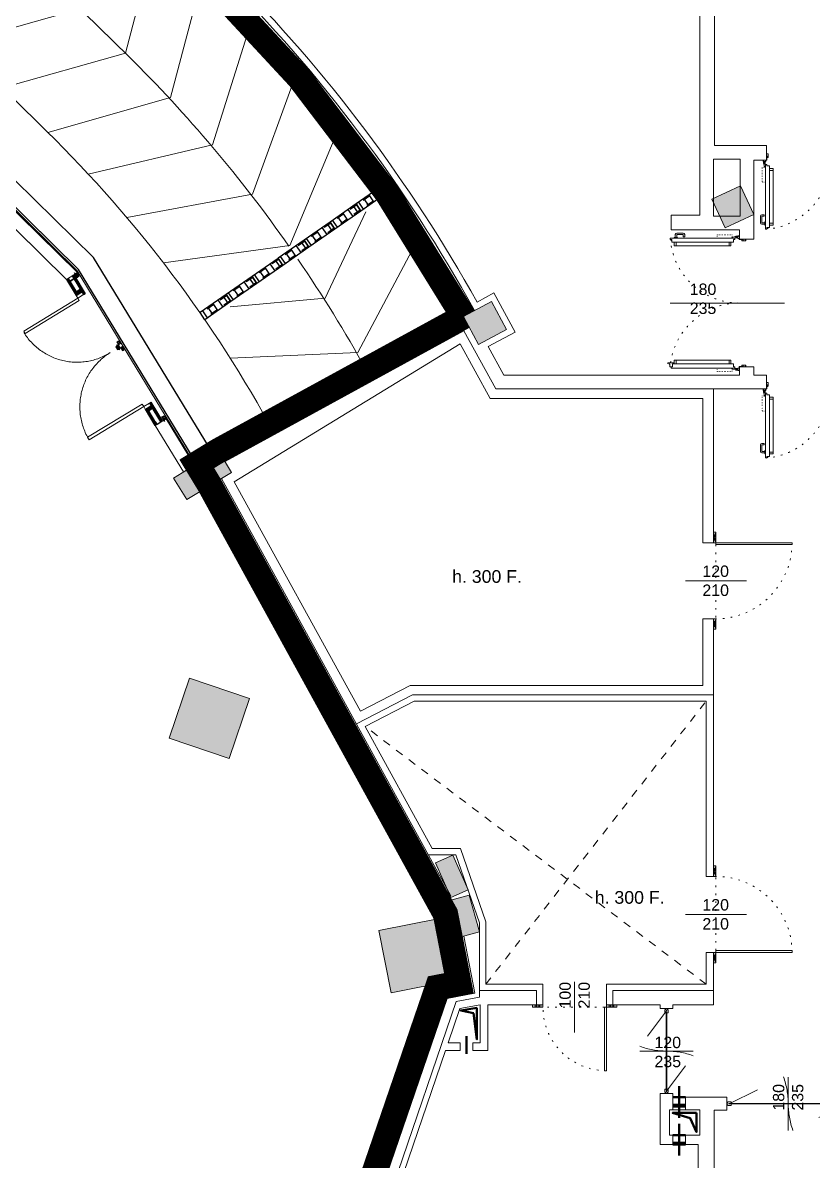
# Model space of a CAD drawing. Header units: centimetres. Extents: x 139057 to 200038, y 34824 to 80516.
# Drawn here: x 167881 to 169128, y 57328 to 59123 of the extents above; entities that cross this region are included whole.
import ezdxf
from ezdxf.enums import TextEntityAlignment as Align

# ---------------------------------------------------------------- set-up
doc = ezdxf.new("R2010")
doc.units = ezdxf.units.CM
doc.header["$LTSCALE"] = 100
for name, pattern in [('HIDDEN', [0.5, 0.25, -0.25]), ('HIDDEN3', [0.25, 0.125, -0.125]), ('HIDDEN4', [0.125, 0.025, -0.1]), ('TRATTO-PUNTO', [1, 0.5, -0.25, 0, -0.25])]:
    doc.linetypes.add(name, pattern=pattern)
doc.layers.get('0').update_dxf_attribs({"lineweight": 0})
for name, color, linetype, lineweight in [('410_STRUTTURE_001-AM_0', 7, 'Continuous', 0), ('430_TAVOLATI_001-AM_0', 3, 'Continuous', 0), ('435_PARETI_CELLA_001-AM_0', 2, 'Continuous', 0), ('439_TESTI_SERRAMENTI_001-AM_0', 11, 'Continuous', 0), ('440_ALTRI_ELEMENTI_001-AM_0', 31, 'Continuous', 50), ('440_SIMBOLI_001-AM_0', 31, 'Continuous', 0), ('441_SERRAMENTI_001-AM_0', 1, 'Continuous', 0), ('446_TESTI_001-AM_0', 2, 'Continuous', 0)]:
    doc.layers.add(name, color=color, linetype=linetype, lineweight=lineweight)
for name, color, linetype in [('_s_09_Perimetro_proprietà', 40, 'Continuous'), ('A-CTG-PARETI E RIV', 1, 'Continuous'), ('A-FIN-CTG-LASTRA FUOCO', 1, 'Continuous'), ('A-GRAFICA', 253, 'Continuous'), ('A-Strutt a vista', 1, 'Continuous'), ('M-CANALINE-ESSE', 21, 'Continuous'), ('S-ACC', 131, 'Continuous')]:
    doc.layers.add(name, color=color, linetype=linetype)
doc.styles.get("Standard").update_dxf_attribs({"font": 'arial.ttf'})

# ---------------------------------------------------------------- blocks, each defined once
blk = doc.blocks.new('PORTA-[REI-US]-SISTI-180')
for p, q in [((-1.8, 12.6), (-1.8, 108.7)), ((-1.5, 109), (0, 109)), ((0.3, 108.7), (0.3, 106.8)), ((1.1, 108), (1.4, 108)), ((1.1, 106.7), (1.1, 108)), ((2.6, 106.7), (1.4, 108)), ((1.4, 108), (1.4, 106.7)), ((100.5, -71), (100.5, 109)), ((194.7, 112.5), (194.7, 103.6)), ((194.9, 112.5), (194.9, 110.8)), ((196.6, 112.8), (195, 112.8)), ((196.6, 112.7), (195, 112.7)), ((196.9, 110.7), (195, 110.7)), ((196.6, 112.8), (196.6, 112.7)), ((197.2, 109.7), (197.2, 110.4)), ((201.1, 109.7), (197.2, 109.7)), ((201.4, 105.6), (201.4, 109.4)), ((203.2, 107.8), (201.7, 107.8)), ((-9.8, 88.5), (-9.8, 98.8)), ((-7.5, 101.1), (-2.9, 101.1)), ((-7.5, 98.3), (-7.5, 89)), ((-2.9, 98.8), (-7, 98.8)), ((-2.9, 97.3), (-2.9, 102.7)), ((-2.9, 102.7), (-1.8, 102.7)), ((-2.9, 101.1), (-2.9, 100)), ((-2.9, 100), (-2.9, 98.8)), ((-1.8, 97.3), (-2.9, 97.3)), ((-1.8, 102.7), (-1.8, 100)), ((-1.8, 100), (-1.8, 97.3)), ((0.6, 106.7), (3.1, 106.7)), ((0.6, 106.5), (0.6, 106.7)), ((0.6, 106.5), (4.2, 106.5)), ((3.1, 106.7), (3.1, 106.5)), ((4.5, 106.2), (4.5, 9.7)), ((4.5, 102.7), (4.5, 100)), ((4.5, 102.7), (10.5, 102.7)), ((4.5, 100), (4.5, 97.3)), ((4.5, 99.7), (10.5, 99.7)), ((10.5, 102.7), (10.5, 13.3)), ((190.5, 102.7), (196.5, 102.7)), ((190.5, 13.3), (190.5, 102.7)), ((190.5, 99.7), (196.5, 99.7)), ((195, 103.3), (196.5, 103.3)), ((196.5, 103.3), (196.5, 105)), ((196.5, 105), (196.5, 12.6)), ((196.8, 105.3), (201.1, 105.3)), ((201.1, 105.3), (196.8, 105.3)), ((201.4, 107.5), (201.4, 105.6)), ((203.5, 12.6), (203.5, 107.5)), ((-4, 86.2), (-7.5, 86.2)), ((-7, 88.5), (-4, 88.5)), ((-4, 88.5), (-4, 86.2)), ((-5.3, 0), (-5.3, 2.5)), ((-5.3, 2.5), (-1.3, 2.5)), ((-3.8, 0), (-5.3, 0)), ((-5, 2.2), (-5, 0.2)), ((-1.5, 2.2), (-5, 2.2)), ((-5, 0.2), (-3.8, 0.2)), ((-2.8, 12), (-4.8, 5)), ((-4.8, 5), (-4.3, 5.5)), ((-4.8, 3.5), (-4.8, 5)), ((-4.8, 2.5), (-4.8, 5)), ((-4.4, 4.2), (-2.8, 4.2)), ((-4.3, 5.5), (-2.8, 5.5)), ((-3.8, 0), (-3.8, 0.2)), ((-3.5, 5), (-3.5, 3.5)), ((-3.5, 4), (-3.5, 4.5)), ((-1.8, 12), (-2.8, 12)), ((-2.8, 5.5), (-2.3, 5)), ((-2.3, 5.5), (-2.3, 7)), ((-2.3, 5), (-2.3, 2.5)), ((-2.3, 2.5), (-2.3, 3.6)), ((-1.8, 13.3), (-1.8, 7.3)), ((-1.8, 7.5), (-1.8, 12)), ((-1.5, 7), (0, 7)), ((-1.5, 0), (-1.5, 2.2)), ((0, 0), (-1.5, 0)), ((-1.3, 2.5), (-1.3, 0.2)), ((-1.3, 0.2), (0.2, 0.2)), ((0, -5.8), (0, 0)), ((0.2, 0.2), (0.2, -5.7)), ((0.3, 7.3), (0.3, 9.1)), ((0.6, 9.4), (4.2, 9.4)), ((4.5, 16.3), (10.5, 16.3)), ((4.5, 13.3), (10.5, 13.3)), ((190.5, 16.3), (196.5, 16.3)), ((190.5, 13.3), (196.5, 13.3)), ((196.5, 9.7), (196.5, 13.3)), ((201.1, 9.4), (196.8, 9.4)), ((203, 0.2), (200.7, 0.2)), ((200.7, 0.2), (200.7, -5.7)), ((201, 0), (203, 0)), ((201.4, 7.3), (201.4, 9.1)), ((201.5, 0), (203.2, 0)), ((203.2, 7), (201.7, 7)), ((207, 2.5), (203, 2.5)), ((203, 2.5), (203, 0.2)), ((203.2, 2.2), (206.7, 2.2)), ((203.2, 0), (203.2, 2.2)), ((203.5, 13.3), (203.5, 7.3)), ((203.5, 7.5), (203.5, 12)), ((203.5, 12), (204.5, 12)), ((206.9, 4.2), (203.5, 4.2)), ((204, 5.5), (204, 7)), ((204.5, 5.5), (204, 5)), ((204, 5), (204, 2.5)), ((204, 2.5), (204, 3.6)), ((204.5, 12), (206.5, 5)), ((206, 5.5), (204.5, 5.5)), ((205.2, 6.1), (205.2, 2.7)), ((206.7, 0.2), (205.5, 0.2)), ((205.5, 0), (205.5, 0.2)), ((205.5, 0), (206.7, 0)), ((205.5, 0), (207, 0)), ((206.5, 5), (206, 5.5)), ((206.5, 3.5), (206.5, 5)), ((206.5, 2.5), (206.5, 5)), ((206.7, 2.2), (206.7, 0.2)), ((207, 0), (207, 2.5)), ((0, -8.6), (0.1, -8.6)), ((0, -8.6), (0, -9.7)), ((0.1, -9.7), (0.1, -8.6)), ((0.3, -5.8), (2.1, -5.8)), ((2.2, -6.1), (0.2, -6.1)), ((0.3, -9.8), (2.3, -9.8)), ((2.3, -10), (0.3, -10)), ((2, -3.9), (0.5, -3.9)), ((2.5, -9.7), (2.5, -5.8)), ((2.6, -4.4), (2.6, -9.7)), ((198.3, -4.4), (198.3, -9.7)), ((198.5, -9.7), (198.5, -5.8)), ((200.7, -9.8), (198.6, -9.8)), ((198.6, -10), (200.7, -10)), ((198.7, -5.7), (198.7, -4.1)), ((198.7, -6.1), (200.7, -6.1)), ((200.6, -5.8), (198.8, -5.8)), ((199, -3.9), (200.5, -3.9)), ((200.7, -5.6), (200.7, -5.6)), ((201, -8.6), (200.8, -8.6)), ((200.8, -9.7), (200.8, -8.6)), ((201, -5.8), (201, 0)), ((201, -8.6), (201, -9.7))]:
    blk.add_line(p, q)
at = {"linetype": 'HIDDEN4', "ltscale": 0.2}
for points in [[(-1.8, 11.1), (-6.8, 11.1), (-6.8, 35.1), (-1.8, 35.1)], [(203.5, 11.1), (208.5, 11.1), (208.5, 35.1), (203.5, 35.1)]]:
    blk.add_lwpolyline(points, dxfattribs=at)
for points in [[(2.2, -5.7), (2.2, -4.1), (2.6, -4.1), (2.6, -8.4)], [(198.7, -4.1), (198.3, -4.1), (198.3, -8.4)]]:
    blk.add_lwpolyline(points)
for centre, radius, start, end in [((-1.5, 108.7), 0.3, 90, 180), ((0, 108.7), 0.3, 0, 90), ((195, 112.5), 0.3, 90, 180), ((195, 112.5), 0.15, 90, 180), ((195, 110.8), 0.15, 180, 270), ((196.9, 110.4), 0.3, 0, 90), ((201.1, 109.4), 0.3, 0, 90), ((201.7, 107.5), 0.3, 90, 180), ((203.2, 107.5), 0.3, 0, 90), ((-7.5, 98.8), 2.3, 90, 180), ((-7, 98.3), 0.5, 90, 180), ((0.6, 106.8), 0.3, 180, 270), ((4.2, 106.2), 0.3, 0, 90), ((195, 103.6), 0.3, 180, 270), ((196.8, 105), 0.3, 90, 180), ((196.8, 105), 0.3, 90, 180), ((201.1, 105.6), 0.3, 270, 0), ((201.1, 105.6), 0.3, 270, 0), ((-7.5, 88.5), 2.3, 180, 270), ((-7, 89), 0.5, 180, 270), ((-1.8, 7), 0.5, 90, 180), ((-1.5, 7.3), 0.3, 180, 270), ((0, 7.3), 0.3, 270, 0), ((0.6, 9.1), 0.3, 90, 180), ((4.2, 9.7), 0.3, 270, 0), ((196.8, 9.7), 0.3, 180, 270), ((201.1, 9.1), 0.3, 0, 90), ((201.7, 7.3), 0.3, 180, 270), ((203.2, 7.3), 0.3, 270, 0), ((203.5, 7), 0.5, 0, 90), ((0.2, -5.8), 0.25, 180, 270), ((0.3, -9.7), 0.3, 180, 270), ((0.3, -9.7), 0.15, 180, 270), ((0.3, -5.7), 0.1, 180, 270), ((0.5, -4.2), 0.25, 90, 180), ((2, -4.2), 0.25, 0, 90), ((2.1, -5.7), 0.1, 270, 0), ((2.2, -5.8), 0.25, 270, 0), ((2.3, -9.7), 0.3, 270, 0), ((2.3, -9.7), 0.15, 270, 0), ((198.6, -9.7), 0.3, 180, 270), ((198.7, -5.8), 0.25, 180, 270), ((198.6, -9.7), 0.15, 180, 270), ((198.8, -5.7), 0.1, 180, 270), ((199, -4.2), 0.25, 90, 180), ((200.5, -4.2), 0.25, 0, 90), ((200.6, -5.7), 0.1, 270, 0), ((200.7, -5.8), 0.25, 270, 0), ((200.7, -9.7), 0.3, 270, 0), ((200.7, -9.7), 0.15, 270, 0)]:
    blk.add_arc(centre, radius, start, end)
at = {"linetype": 'HIDDEN4'}
for centre, start, end in [((-8.9, 0), 0, 85.3534), ((209.9, 0), 97.9416, 180)]:
    blk.add_arc(centre, 109.4, start, end, dxfattribs=at)
blk = doc.blocks.new('PORTA-CELLA_GIR-120')
blk.add_line((60, -52), (60, 44))
at = {"linetype": 'HIDDEN4'}
blk.add_line((3, -4), (120, -4), dxfattribs=at)
at = {"linetype": 'Continuous'}
for points in [[(0, 0), (-16.5, -4)], [(0, -4), (-16.5, 0)], [(120, -4), (136.5, 0)], [(120, 0), (136.5, -4)]]:
    blk.add_lwpolyline(points, dxfattribs=at)
for points in [[(0, 0), (-16.5, 0), (-16.5, -4), (0, -4)], [(120, 0), (136.5, 0), (136.5, -4), (120, -4)]]:
    blk.add_lwpolyline(points, close=True, dxfattribs=at)
blk.add_lwpolyline([(0, -4), (3, -4), (3, -124), (0, -124)], close=True)
at = {"linetype": 'HIDDEN4'}
blk.add_arc((0, -4), 120, 270, 0, dxfattribs=at)
blk = doc.blocks.new('Griglia_500')
at = {"color": 1, "linetype": 'Continuous'}
for p, q in [((3496, 121), (3496, 256)), ((3996, 256), (3496, 256)), ((3996, 256), (3996, 121)), ((3996, 121), (3496, 121))]:
    blk.add_line(p, q, dxfattribs=at)
at = {"color": 1, "linetype": 'HIDDEN', "ltscale": 5}
for p, q in [((3996, 238), (3496, 238)), ((3996, 138), (3496, 138))]:
    blk.add_line(p, q, dxfattribs=at)
at = {"color": 9, "linetype": 'Continuous'}
for p, q in [((3546, 121), (3546, 256)), ((3646, 121), (3646, 256)), ((3746, 121), (3746, 256)), ((3846, 121), (3846, 256)), ((3946, 121), (3946, 256))]:
    blk.add_line(p, q, dxfattribs=at)
blk = doc.blocks.new('SALOON_120-(134)')
at = {"linetype": 'HIDDEN4', "ltscale": 20}
for p, q in [((3.8, 0), (59.6, 42.2)), ((130.2, 0), (74.4, -42.2))]:
    blk.add_line(p, q, dxfattribs=at)
for p, q in [((67, -42.2), (67, 41.8)), ((0, -2.8), (0, 2.8)), ((2.8, 0), (4.8, 0)), ((3.8, 1), (3.8, -1)), ((131.2, 0), (129.2, 0)), ((130.2, 1), (130.2, -1)), ((134, -2.8), (134, 2.8))]:
    blk.add_line(p, q)
for points in [[(7, 0.5), (7, 2.8), (2, 2.8), (0.5, 0), (2, -2.8), (7, -2.8), (7, -0.5)], [(127, 0.5), (127, 2.8), (132, 2.8), (133.5, 0), (132, -2.8), (127, -2.8), (127, -0.5)]]:
    blk.add_lwpolyline(points)
for points in [[(6, -0.5), (67, -0.5), (67, 0.5), (6, 0.5)], [(128, -0.5), (67, -0.5), (67, 0.5), (128, 0.5)]]:
    blk.add_lwpolyline(points, close=True)
for centre, start, end in [((-56.2, 0), 0, 20), ((190.2, 0), 180, 200)]:
    blk.add_arc(centre, 123.2, start, end, dxfattribs=at)
blk = doc.blocks.new('PORTA-CELLA_GIR-100')
blk.add_line((50, -44), (50, 36))
at = {"linetype": 'HIDDEN4'}
blk.add_line((3, -4), (100, -4), dxfattribs=at)
at = {"linetype": 'Continuous'}
for points in [[(0, -4), (-16.5, 0)], [(0, 0), (-16.5, -4)], [(100, -4), (116.5, 0)], [(100, 0), (116.5, -4)]]:
    blk.add_lwpolyline(points, dxfattribs=at)
for points in [[(0, 0), (-16.5, 0), (-16.5, -4), (0, -4)], [(100, 0), (116.5, 0), (116.5, -4), (100, -4)]]:
    blk.add_lwpolyline(points, close=True, dxfattribs=at)
blk.add_lwpolyline([(0, -4), (3, -4), (3, -104), (0, -104)], close=True)
at = {"linetype": 'HIDDEN4'}
blk.add_arc((0, -4), 100, 270, 0, dxfattribs=at)
blk = doc.blocks.new('SALOON_180-(194)')
at = {"linetype": 'HIDDEN4', "ltscale": 20}
for p, q in [((3.8, 0), (89.6, 42.2)), ((190.2, 0), (104.4, -42.2))]:
    blk.add_line(p, q, dxfattribs=at)
for p, q in [((97, -42.2), (97, 41.8)), ((0, -2.8), (0, 2.8)), ((2.8, 0), (4.8, 0)), ((3.8, 1), (3.8, -1)), ((191.2, 0), (189.2, 0)), ((190.2, 1), (190.2, -1)), ((194, -2.8), (194, 2.8))]:
    blk.add_line(p, q)
for points in [[(7, 0.5), (7, 2.8), (2, 2.8), (0.5, 0), (2, -2.8), (7, -2.8), (7, -0.5)], [(187, 0.5), (187, 2.8), (192, 2.8), (193.5, 0), (192, -2.8), (187, -2.8), (187, -0.5)]]:
    blk.add_lwpolyline(points)
for points in [[(6, -0.5), (97, -0.5), (97, 0.5), (6, 0.5)], [(188, -0.5), (97, -0.5), (97, 0.5), (188, 0.5)]]:
    blk.add_lwpolyline(points, close=True)
for centre, start, end in [((-26.2, 0), 0, 20), ((220.2, 0), 180, 200)]:
    blk.add_arc(centre, 123.2, start, end, dxfattribs=at)

msp = doc.modelspace()

# ---------------------------------------------------------------- hatches: boundary and pattern name
at = {"layer": '410_STRUTTURE_001-AM_0'}
for points in [[(169034.3, 58821.1), (169013.1, 58866.4), (168967.8, 58845.1), (168989, 58799.9)], [(168599.8, 58616), (168643.8, 58639.7), (168620.1, 58683.7), (168576.1, 58660)], [(168155.4, 58427.7), (168176.1, 58393.5), (168210.3, 58414.3), (168189.5, 58448.5)], [(168118.7, 58405.4), (168139.5, 58371.3), (168173.7, 58392), (168152.9, 58426.2)], [(168111.9, 57995.2), (168144, 58089.9), (168238.7, 58057.8), (168206.6, 57963.1)], [(168556.1, 57743.7), (168532, 57798.6), (168559.5, 57810.7), (168583.5, 57755.7)], [(168556.4, 57739.4), (168572.7, 57681.6), (168601.5, 57689.8), (168585.3, 57747.5)], [(168442.8, 57691.8), (168540.9, 57711), (168560.1, 57612.8), (168462, 57593.6)]]:
    msp.add_hatch(color=256, dxfattribs=at).paths.add_polyline_path(points)

# ---------------------------------------------------------------- linework, layer by layer
at = {"layer": '410_STRUTTURE_001-AM_0', "elevation": 0}
for points in [[(169034.3, 58821.1), (169013.1, 58866.4), (168967.8, 58845.1), (168989, 58799.9)], [(168599.8, 58616), (168643.8, 58639.7), (168620.1, 58683.7), (168576.1, 58660)], [(168155.4, 58427.7), (168176.1, 58393.5), (168210.3, 58414.3), (168189.5, 58448.5)], [(168139.5, 58371.3), (168173.7, 58392), (168152.9, 58426.2), (168118.7, 58405.4)], [(168111.9, 57995.2), (168144, 58089.9), (168238.7, 58057.8), (168206.6, 57963.1)], [(168556.1, 57743.7), (168532, 57798.6), (168559.5, 57810.7), (168583.5, 57755.7)], [(168556.4, 57739.4), (168572.7, 57681.6), (168601.5, 57689.8), (168585.3, 57747.5)], [(168442.8, 57691.8), (168540.9, 57711), (168560.1, 57612.8), (168462, 57593.6)]]:
    msp.add_lwpolyline(points, close=True, dxfattribs=at)
at = {"layer": '430_TAVOLATI_001-AM_0'}
for p, q in [((168949, 58819.9, 0), (168949, 59682.5, 0)), ((168972, 58929.9, 0), (168972, 59687.6, 0)), ((168972, 58929.9, 0), (169054.3, 58929.9, 0)), ((169054.3, 58906.9, 0), (169054.3, 58929.9, 0)), ((168970.5, 58818.4, 0), (168970.5, 58908.4, 0)), ((168970.5, 58908.4, 0), (169012.8, 58908.4, 0)), ((169012.8, 58908.4, 0), (169012.8, 58818.4, 0)), ((169054.3, 58906.9, 0), (169034.3, 58906.9, 0)), ((169034.3, 58906.9, 0), (169034.3, 58781.9, 0)), ((168904, 58796.9, 0), (168904, 58819.9, 0)), ((168949, 58819.9, 0), (168904, 58819.9, 0)), ((168970.5, 58818.4, 0), (169012.8, 58818.4, 0)), ((168904, 58796.9, 0), (169011.3, 58796.9, 0)), ((169011.3, 58781.9, 0), (169011.3, 58796.9, 0)), ((169034.3, 58781.9, 0), (169011.3, 58781.9, 0)), ((168597.6, 58682.9, 0), (168624.2, 58697.2, 0)), ((168624.2, 58697.2, 0), (168657.4, 58635.6, 0)), ((168189.5, 58448.5, 0), (168576.1, 58660, 0)), ((168199.9, 58431.4, 0), (168576.6, 58637.4, 0)), ((168576.6, 58637.5, 0), (168626.9, 58546, 0)), ((168657.4, 58635.6, 0), (168614.8, 58612.7, 0)), ((168614.8, 58612.7, 0), (168639.6, 58567.5, 0)), ((169011.3, 58567.5, 0), (169011.3, 58580.9, 0)), ((169034.3, 58580.9, 0), (169011.3, 58580.9, 0)), ((169034.3, 58580.9, 0), (169011.3, 58580.9, 0)), ((169034.3, 58567.5, 0), (169034.3, 58580.9, 0)), ((168639.6, 58567.5, 0), (169011.3, 58567.5, 0)), ((169034.3, 58567.5, 0), (169054.3, 58567.5, 0)), ((169054.3, 58567.5, 0), (169054.3, 58546, 0)), ((168626.9, 58546, 0), (168970.4, 58546, 0)), ((169054.3, 58546, 0), (168970.4, 58546, 0)), ((168175.5, 58394.6, 0), (168547.7, 57717.8, 0)), ((168194.5, 58404.6, 0), (168556.4, 57746.6, 0)), ((168547.7, 57717.8, 0), (168569.1, 57608.6, 0)), ((168576.5, 57682.6, 0), (168594, 57593.2, 0)), ((168395.9, 57195.3, 0), (168535.3, 57602.1, 0)), ((168569.1, 57608.7, 0), (168535.3, 57602.1, 0)), ((168565.7, 57608, 0), (168535.3, 57602.1, 0)), ((168411, 57177.9, 0), (168550.5, 57584.7, 0)), ((168594, 57593.2, 0), (168550.5, 57584.7, 0)), ((168601.5, 57586.5, 0), (168564.7, 57579.8, 0)), ((168691.5, 57597.2, 0), (168601.5, 57597.2, 0)), ((168691.5, 57597.2, 0), (168691.5, 57574.7, 0)), ((168970.4, 57597.2, 0), (168811.5, 57597.2, 0)), ((168811.5, 57597.2, 0), (168811.5, 57574.7, 0)), ((168970.4, 57574.7, 0), (168970.4, 57597.2, 0)), ((168411.5, 57133, 0), (168564.7, 57579.8, 0)), ((168691.5, 57574.7, 0), (168614.4, 57574.7, 0)), ((168691.5, 57574.7, 0), (168614.4, 57574.7, 0)), ((168886.4, 57574.7, 0), (168811.5, 57574.7, 0)), ((168886.4, 57568.7, 0), (168886.4, 57574.7, 0)), ((168906.4, 57568.7, 0), (168886.4, 57568.7, 0)), ((168970.4, 57574.7, 0), (168906.4, 57574.7, 0)), ((168906.4, 57568.7, 0), (168906.4, 57574.7, 0)), ((168571, 57502.5, 0), (168571, 57514.5, 0)), ((168591, 57514.5, 0), (168591, 57502.5, 0)), ((168418.4, 57125.4, 0), (168547.8, 57502.5, 0)), ((168886.4, 57434.7, 0), (168886.4, 57354.5, 0)), ((168906.4, 57434.7, 0), (168886.4, 57434.7, 0)), ((168906.4, 57434.7, 0), (168906.4, 57428.7, 0)), ((168906.4, 57409.2, 0), (168906.4, 57428.7, 0)), ((168970.4, 57428.7, 0), (168926.4, 57428.7, 0)), ((168926.4, 57428.7, 0), (168926.4, 57409.2, 0)), ((168991.4, 57428.7, 0), (168970.4, 57428.7, 0)), ((168991.4, 57408.5, 0), (168991.4, 57428.7, 0)), ((168948.9, 57409.2, 0), (168900.9, 57409.2, 0)), ((168900.9, 57409.2, 0), (168900.9, 57369, 0)), ((168948.9, 57369, 0), (168948.9, 57409.2, 0)), ((168971.4, 57408.5, 0), (168971.4, 57219.3, 0)), ((168971.4, 57408.5, 0), (168991.4, 57408.5, 0)), ((168906.4, 57369, 0), (168900.9, 57369, 0)), ((168906.4, 57354.5, 0), (168906.4, 57369, 0)), ((168926.4, 57369, 0), (168926.4, 57354.5, 0)), ((168948.9, 57369, 0), (168926.4, 57369, 0)), ((168906.4, 57354.5, 0), (168886.4, 57354.5, 0)), ((168946.4, 57354.5, 0), (168926.4, 57354.5, 0)), ((168946.4, 57219.3, 0), (168946.4, 57354.5, 0))]:
    msp.add_line(p, q, dxfattribs=at)
at = {"layer": '430_TAVOLATI_001-AM_0', "elevation": 0}
for points in [[(167967.4, 58729.4), (166726.9, 59947.9)], [(168152.9, 58426.2), (167966.8, 58732.2), (167845, 58851.8)], [(167967.4, 58729.4), (167949.8, 58718.7), (167830, 58836.4)], [(168151.6, 58425.4), (168107, 58498.7), (168089.9, 58488.3), (168134.5, 58415)], [(168571, 57514.5), (168551.8, 57514.5), (168570.5, 57569), (168602.4, 57574.7), (168602.4, 57514.5), (168591, 57514.5)], [(168614.4, 57574.7), (168614.4, 57502.5), (168591, 57502.5)], [(168571, 57502.5), (168547.7, 57502.5)]]:
    msp.add_lwpolyline(points, dxfattribs=at)
for points in [[(168576, 58659.9, 0.073177), (168161.3, 59204.2)], [(168593.6, 58669.4, 0.070478), (168193.6, 59200.4)]]:
    msp.add_lwpolyline(points, format="xyb", dxfattribs=at)
at = {"layer": '430_TAVOLATI_001-AM_0'}
msp.add_arc((166519.3, 57523.1, 0), 2380, 29.1651, 44.8139, dxfattribs=at)
at = {"layer": '435_PARETI_CELLA_001-AM_0'}
for p, q in [((168214.6, 58399.3, 0), (168570.7, 58617.1, 0)), ((168570.7, 58617.1, 0), (168618, 58531, 0)), ((168970.4, 58546, 0), (168970.4, 58303.3, 0)), ((168618, 58531, 0), (168953.9, 58531, 0)), ((168953.9, 58303.3, 0), (168953.9, 58531, 0)), ((168214.6, 58399.3, 0), (168413.5, 58037.6, 0)), ((168970.4, 58303.3, 0), (168953.9, 58303.3, 0)), ((168953.9, 58078.4, 0), (168953.9, 58183.3, 0)), ((168953.9, 58183.3, 0), (168970.4, 58183.3, 0)), ((168970.4, 58183.3, 0), (168970.4, 58173.3, 0)), ((168970.4, 58173.3, 0), (168970.4, 57777.2, 0)), ((168492, 58078.4, 0), (168413.5, 58037.6, 0)), ((168492, 58078.4, 0), (168953.9, 58078.4, 0)), ((168495.7, 58063.4, 0), (168407.4, 58017.5, 0)), ((168498.1, 58053.4, 0), (168421.1, 58013.4)), ((168495.7, 58063.4, 0), (168970.4, 58063.4, 0)), ((168498.1, 58053.4, 0), (168958.9, 58053.4, 0)), ((168958.9, 57777.2, 0), (168958.9, 58053.4, 0)), ((168526.9, 57821.1, 0), (168421.1, 58013.4, 0)), ((168571.4, 57821.1, 0), (168526.9, 57821.1, 0)), ((168571.4, 57821.1, 0), (168611.5, 57705.6, 0)), ((168564.3, 57811.1, 0), (168520.9, 57811.1, 0)), ((168564.3, 57811.1, 0), (168601.5, 57703.9, 0)), ((168970.4, 57777.2, 0), (168958.9, 57777.2, 0)), ((168601.5, 57703.9, 0), (168601.5, 57586.5, 0)), ((168611.5, 57705.6, 0), (168611.5, 57607.2, 0)), ((168958.9, 57607.2, 0), (168958.9, 57657.2, 0)), ((168958.9, 57657.2, 0), (168970.4, 57657.2, 0)), ((168970.4, 57657.2, 0), (168970.4, 57597.2, 0)), ((168701.5, 57607.2, 0), (168611.5, 57607.2, 0)), ((168701.5, 57607.2, 0), (168701.5, 57574.7, 0)), ((168958.9, 57607.2, 0), (168801.5, 57607.2, 0)), ((168801.5, 57607.2, 0), (168801.5, 57574.7, 0)), ((168701.5, 57574.7, 0), (168691.5, 57574.7, 0)), ((168811.5, 57574.7, 0), (168801.5, 57574.7, 0))]:
    msp.add_line(p, q, dxfattribs=at)
at = {"layer": '435_PARETI_CELLA_001-AM_0', "color": 1, "linetype": 'HIDDEN3'}
for p, q in [((168611.5, 57607.2, 0), (168958.9, 58053.4, 0)), ((168958.9, 57607.2, 0), (168421.1, 58013.4, 0))]:
    msp.add_line(p, q, dxfattribs=at)
at = {"layer": '440_ALTRI_ELEMENTI_001-AM_0'}
for p, q in [((168581, 57525.3, 0), (168581, 57497.4, 0)), ((168916.4, 57446.4, 0), (168916.4, 57396.4, 0)), ((168906.4, 57428.7, 0), (168926.4, 57428.7, 0)), ((168926.4, 57416.7, 0), (168906.4, 57416.7, 0)), ((168906.4, 57414.2, 0), (168926.4, 57414.2, 0)), ((168916.4, 57386.7, 0), (168916.4, 57336.7, 0)), ((168906.4, 57369, 0), (168926.4, 57369, 0)), ((168926.4, 57357, 0), (168906.4, 57357, 0)), ((168906.4, 57354.5, 0), (168926.4, 57354.5, 0))]:
    msp.add_line(p, q, dxfattribs=at)
at = {"layer": '440_ALTRI_ELEMENTI_001-AM_0', "elevation": 0}
for points in [[(168597.4, 57569.7), (168571.7, 57565.7), (168591.8, 57561.4), (168597.4, 57520.1)], [(168943.9, 57404.2), (168905.9, 57404.2), (168933.9, 57395.9), (168943.9, 57374)]]:
    msp.add_lwpolyline(points, close=True, dxfattribs=at)
at = {"layer": '440_SIMBOLI_001-AM_0'}
msp.add_line((168047.7, 59070.5, 0), (167000.9, 60098.5, 0), dxfattribs=at)
at = {"layer": '440_SIMBOLI_001-AM_0', "elevation": 0, "flags": 128}
msp.add_lwpolyline([(167905.5, 58964.8), (166878.3, 59973.7)], dxfattribs=at)
at = {"layer": '440_SIMBOLI_001-AM_0', "elevation": 0}
for points in [[(168022.7, 59340.3), (167971.4, 59145.3), (167777.4, 59090.6)], [(168094, 59270.2), (168042.7, 59075.3), (167848.7, 59020.5)], [(168165.3, 59200.3), (168114.1, 59005.3), (167920.2, 58950.5)], [(168240.6, 59123), (168180.4, 58930.6), (167984.2, 58884.7)], [(168312.2, 59042.3), (168243.2, 58852.9), (168045.1, 58816.1)], [(168380.1, 58958.3), (168302.4, 58772.3), (168102.8, 58744.8)], [(168422.1, 58825.1), (168357.8, 58689.2), (168208.1, 58675.5)], [(168503.9, 58781.6), (168409.4, 58603.6), (168208, 58594.5)]]:
    msp.add_lwpolyline(points, dxfattribs=at)
at = {"layer": '440_SIMBOLI_001-AM_0', "elevation": 0, "flags": 128}
msp.add_lwpolyline([(168268.9, 58491.9, 0.074969), (167905.5, 58964.8)], format="xyb", dxfattribs=at)
at = {"layer": '440_SIMBOLI_001-AM_0'}
for start, end in [(35.0178, 45.355), (28.9523, 34.3486)]:
    msp.add_arc((166519.3, 57523.1, 0), 2175, start, end, dxfattribs=at)
at = {"layer": '441_SERRAMENTI_001-AM_0', "extrusion": (-4.33684e-08, -2.66381e-08, 1), "elevation": -0.2}
msp.add_lwpolyline([(167974.2, 58698.8), (167976.8, 58694.6), (167967.8, 58689.1), (167965.2, 58693.4)], close=True, dxfattribs=at)
at = {"layer": '441_SERRAMENTI_001-AM_0', "extrusion": (-4.8075e-08, -2.92306e-08, 1)}
for points, elevation in [([(167967.8, 58689.1), (167970, 58685.3), (167884.7, 58633.4), (167882.4, 58637.2)], -0.2), ([(168071.6, 58518.2), (168069.3, 58521.9), (167983.1, 58469.8), (167985.5, 58465.8)], 0)]:
    msp.add_lwpolyline(points, close=True, dxfattribs=dict(at, elevation=elevation))
at = {"layer": '441_SERRAMENTI_001-AM_0', "extrusion": (-4.36074e-08, -2.6245e-08, 1), "elevation": 0}
msp.add_lwpolyline([(168083.2, 58519.3), (168080.6, 58523.6), (168071.6, 58518.2), (168074.2, 58513.9)], close=True, dxfattribs=at)
at = {"layer": '441_SERRAMENTI_001-AM_0', "linetype": 'HIDDEN', "ltscale": 20, "extrusion": (-4.8075e-08, -2.92306e-08, 1)}
for centre, radius, start, end in [((167966.4, 58686.3, 0), 98.3, 211.4726, 302.2857), ((168070.9, 58517.7, 0), 100, 121.3005, 211.3005)]:
    msp.add_arc(centre, radius, start, end, dxfattribs=at)
at = {"layer": '_s_09_Perimetro_proprietà', "linetype": 'TRATTO-PUNTO', "ltscale": 200, "const_width": 40, "elevation": 0}
msp.add_lwpolyline([(168375.7, 57136.4), (168535.3, 57602.1), (168568.9, 57608.6), (168547.7, 57717.8), (168175.5, 58394.6), (168155.4, 58427.7), (168189.5, 58448.5), (168576, 58659.9, 0.072849), (168161.3, 59204.2), (168108.4, 59256), (168476.5, 59630.7), (168453.7, 59679.3), (168870, 59874.4), (168755.7, 60117.7, 0.02671), (168624.7, 60358.7, 0.068096), (168214.3, 60852.4)], format="xyb", dxfattribs=at)
at = {"layer": 'A-CTG-PARETI E RIV'}
for p, q in [((167965.2, 58693.4, -0.2), (167967.8, 58695, -0.2)), ((167968, 58695.2, -0.2), (167965.6, 58699, -0.2)), ((167966.3, 58697.7, -0.2), (167972.3, 58701.3, -0.2)), ((167967.2, 58696.5, -0.2), (167973.1, 58700.1, -0.2)), ((167973.9, 58698.8, -0.2), (167971.5, 58702.6, -0.2)), ((167976.8, 58694.6, -0.2), (167979.3, 58696.2, -0.2)), ((168074.4, 58514, 0), (168076.9, 58515.6, 0)), ((168077.2, 58515.6, 0), (168079.5, 58511.8, 0)), ((168078, 58514.3, 0), (168083.9, 58518, 0)), ((168078.7, 58513, 0), (168084.7, 58516.7, 0)), ((168080.8, 58523.6, 0), (168083.4, 58525.2, 0)), ((168083.1, 58519.2, 0), (168085.5, 58515.4, 0))]:
    msp.add_line(p, q, dxfattribs=at)
for points, elevation in [([(167949.8, 58718.7), (167965.2, 58693.4)], 0), ([(167951.1, 58719.5), (167966.5, 58694.2)], 0), ([(167952.4, 58720.3), (167967.8, 58694.9)], 0), ([(167958.8, 58724.2), (167976.8, 58694.6)], 0), ([(167960.1, 58724.9), (167978, 58695.4)], 0), ([(167961.3, 58725.7), (167979.3, 58696.1)], 0), ([(168089.9, 58488.4), (168074.3, 58514)], 0.2), ([(168091.2, 58489.1), (168075.6, 58514.8)], 0.2), ([(168092.5, 58489.9), (168076.9, 58515.6)], 0.2), ([(168100.2, 58494.6), (168082.1, 58524.4)], 0.2), ([(168101.5, 58495.4), (168083.3, 58525.2)], 0.2), ([(168098.9, 58493.8), (168083.3, 58519.5)], 0.2)]:
    msp.add_lwpolyline(points, dxfattribs=dict(at, elevation=elevation))
at = {"layer": 'A-FIN-CTG-LASTRA FUOCO'}
for p, q in [((167965.6, 58699, -0.2), (167971.5, 58702.6, -0.2)), ((167968, 58695.2, -0.2), (167973.9, 58698.8, -0.2)), ((167973.9, 58695.2, -0.2), (167973.9, 58695.2, -0.2)), ((168077.2, 58515.6, 0), (168083.1, 58519.2, 0)), ((168079.5, 58511.8, 0), (168085.5, 58515.4, 0)), ((168079.9, 58520.9, 0), (168079.9, 58520.9, 0))]:
    msp.add_line(p, q, dxfattribs=at)
at = {"layer": 'A-GRAFICA'}
for p, q in [((167961.9, 58729.3, 0), (167966.7, 58721.3, 0)), ((168028.6, 58615.8, 0), (168033.5, 58607.8, 0)), ((168099.9, 58502.3, 0), (168104.7, 58494.3, 0))]:
    msp.add_line(p, q, dxfattribs=at)
at = {"layer": 'A-Strutt a vista', "elevation": 0}
for points in [[(168181, 58443.3), (167992.7, 58753), (167868.1, 58875.3)], [(168155.4, 58427.7), (167969, 58734.2), (167847.1, 58853.9)]]:
    msp.add_lwpolyline(points, dxfattribs=at)
at = {"layer": 'S-ACC'}
for points, elevation in [([(167964, 58715.8), (167961.8, 58719.4, 0.414214), (167961.5, 58719.5), (167955.4, 58715.8, 0.414214), (167955.4, 58715.5), (167957.6, 58711.9), (167957.6, 58711.9), (167955.4, 58715.6, -0.414214), (167955.5, 58715.8), (167961.5, 58719.4, -0.414214), (167961.7, 58719.4), (167964, 58715.7), (167964, 58715.8)], 0), ([(167974.1, 58699), (167971.8, 58702.7, 0.414214), (167971.6, 58702.8), (167965.5, 58699.1, 0.414214), (167965.4, 58698.8), (167967.7, 58695.1), (167967.7, 58695.2), (167965.5, 58698.9, -0.414214), (167965.5, 58699), (167971.6, 58702.7, -0.414214), (167971.8, 58702.7), (167974, 58699), (167974.1, 58699)], -0.2), ([(168083.4, 58519.3), (168085.7, 58515.6, -0.414214), (168085.6, 58515.3), (168079.6, 58511.6, -0.414214), (168079.3, 58511.7), (168077, 58515.4), (168077.1, 58515.4), (168079.3, 58511.7, 0.414214), (168079.5, 58511.7), (168085.6, 58515.4, 0.414214), (168085.6, 58515.6), (168083.4, 58519.3), (168083.4, 58519.3)], 0), ([(168096.6, 58497.7), (168098.8, 58494, -0.414214), (168098.8, 58493.7), (168092.7, 58490.1, -0.414214), (168092.4, 58490.1), (168090.2, 58493.8), (168090.2, 58493.8), (168092.5, 58490.2, 0.414214), (168092.7, 58490.1), (168098.7, 58493.8, 0.414214), (168098.8, 58494), (168096.5, 58497.7), (168096.6, 58497.7)], 0)]:
    msp.add_lwpolyline(points, format="xyb", dxfattribs=dict(at, elevation=elevation))
at = {"layer": 'S-ACC', "ltscale": 8, "elevation": 0}
for points in [[(167964.6, 58727), (167967.2, 58722.8), (167969.8, 58724.3), (167967.2, 58728.6)], [(167965, 58726.9), (167967.3, 58723.2), (167969.4, 58724.4), (167967.1, 58728.2)], [(168032.2, 58615.9), (168029.6, 58620.2), (168032.2, 58621.8), (168034.8, 58617.5)], [(168032.3, 58616.4), (168030, 58620.1), (168032.1, 58621.4), (168034.3, 58617.6)], [(168034.5, 58610.8), (168031.9, 58615.1), (168027.7, 58612.5), (168030.3, 58608.2)], [(168034.1, 58610.9), (168031.8, 58614.7), (168028.1, 58612.4), (168030.4, 58608.6)], [(168035.4, 58610.6), (168038, 58606.4), (168040.6, 58607.9), (168038, 58612.2)], [(168035.8, 58610.5), (168038.1, 58606.8), (168040.2, 58608), (168037.9, 58611.8)], [(168104.1, 58497.7), (168101.5, 58501.9), (168104.1, 58503.5), (168106.7, 58499.2)], [(168104.2, 58498.1), (168101.9, 58501.8), (168104, 58503.1), (168106.3, 58499.3)]]:
    msp.add_lwpolyline(points, close=True, dxfattribs=at)
at = {"layer": 'S-ACC', "color": 8, "ltscale": 8, "true_color": 0x817e80, "elevation": 0}
for points in [[(168034, 58611), (168031.8, 58614.5), (168028.3, 58612.4), (168030.4, 58608.8)], [(168033.5, 58611.1), (168031.7, 58614.1), (168028.7, 58612.2), (168030.5, 58609.2)]]:
    msp.add_lwpolyline(points, close=True, dxfattribs=at)

# ---------------------------------------------------------------- block references
at = {"layer": '441_SERRAMENTI_001-AM_0', "xscale": -1}
for name, p, rotation in [('PORTA-[REI-US]-SISTI-180', (169054.3, 58906.9, 0), 180), ('PORTA-[REI-US]-SISTI-180', (169011.3, 58781.9, 0), 90), ('PORTA-[REI-US]-SISTI-180', (169054.3, 58546, 0), 180), ('PORTA-CELLA_GIR-120', (168970.4, 58303.3, 0), 90), ('SALOON_120-(134)', (168896.4, 57434.7, 0), 270)]:
    msp.add_blockref(name, p, dxfattribs=dict(at, rotation=rotation))
at = {"layer": '441_SERRAMENTI_001-AM_0', "rotation": 90}
msp.add_blockref('PORTA-CELLA_GIR-120', (168970.4, 57657.2, 0), dxfattribs=at)
at = {"layer": '441_SERRAMENTI_001-AM_0', "xscale": -1}
msp.add_blockref('PORTA-CELLA_GIR-100', (168801.5, 57574.7, 0), dxfattribs=at)
at = {"layer": '441_SERRAMENTI_001-AM_0'}
msp.add_blockref('SALOON_180-(194)', (168991.4, 57418.7, 0), dxfattribs=at)
at = {"layer": 'M-CANALINE-ESSE', "xscale": 0.1, "yscale": 0.1, "zscale": 0.1, "rotation": 34.85045551042462}
for p in [(168134.4, 58616.8, 0), (168093.3, 58588.2, 0), (168052.3, 58559.6, 0), (168011.3, 58531.1, 0), (167970.3, 58502.5, 0), (167929.3, 58473.9, 0), (167888.3, 58445.4, 0)]:
    msp.add_blockref('Griglia_500', p, dxfattribs=at)

# ---------------------------------------------------------------- texts
at = {"layer": '439_TESTI_SERRAMENTI_001-AM_0', "char_height": 18}
for s, insert, width, attachment_point, rotation in [('180\\P235', (168975, 58688, 0), 45.554, 6, 0), ('100\\P210', (168751.5, 57610.7, 0), 821.059, 6, 90), ('120\\P235', (168898.4, 57500.1, 0), 51.162, 5, 0), ('180\\P235', (169088.4, 57428.7, 0), 51.162, 5, 90)]:
    msp.add_mtext(s, dxfattribs=dict(at, insert=insert, width=width, attachment_point=attachment_point, rotation=rotation))
at = {"layer": '439_TESTI_SERRAMENTI_001-AM_0', "char_height": 18, "width": 48.972, "attachment_point": 4}
for insert in [(168953, 58243.3, 0), (168953, 57717.2, 0)]:
    msp.add_mtext('120\\P210', dxfattribs=dict(at, insert=insert))
at = {"layer": '446_TESTI_001-AM_0'}
for p in [(168613.3, 58250.1, 0), (168838.3, 57744, 0)]:
    msp.add_text('h. 300 F.', height=20, rotation=0, dxfattribs=at).set_placement(p, align=Align.MIDDLE_CENTER)

doc.saveas('drawing.dxf')
